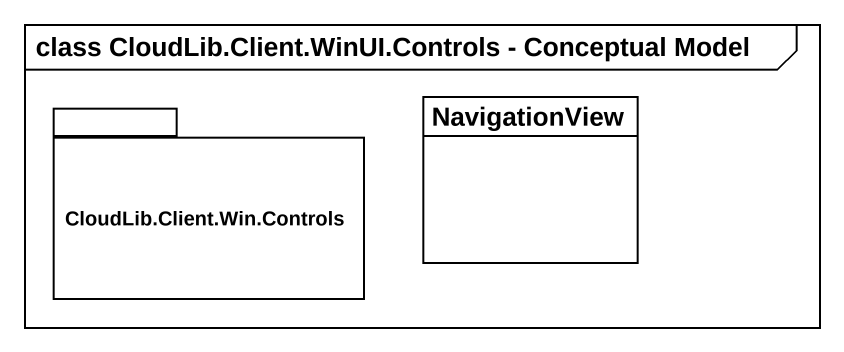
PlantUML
@startuml
mainframe class CloudLib.Client.WinUI.Controls - Conceptual Model
hide circle
hide empty members
package "CloudLib.Client.Win.Controls" as CloudLib_Client_Win_Controls {
}
class NavigationView
@enduml
